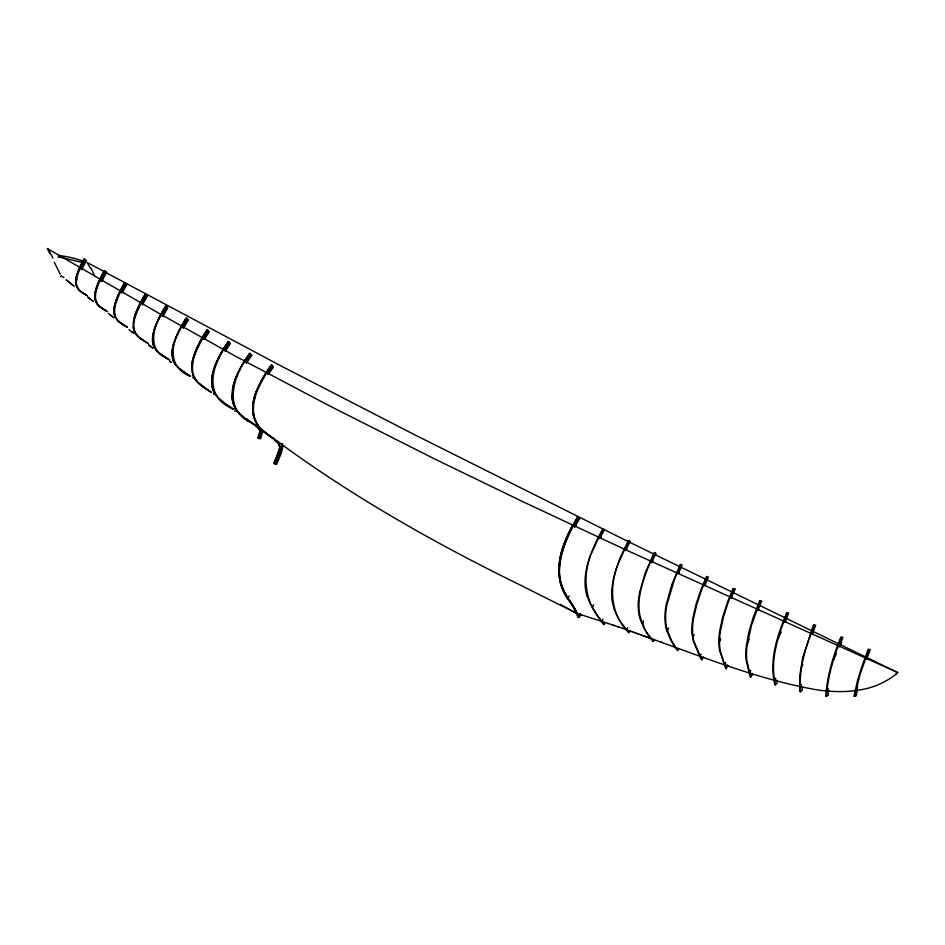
<?xml version="1.0" encoding="UTF-8"?>
<svg xmlns="http://www.w3.org/2000/svg" width="945" height="945" viewBox="0 0 945 945"><rect width="100%" height="100%" fill="white"/><g stroke="black" fill="none" stroke-linecap="round" stroke-linejoin="round"><path stroke-width="1.42" d="M232.021 394.915L232.021 395.766A34.244 19.691 -62 0 0 232.801 401.92L233.002 402.7A45.277 26.035 -62 0 0 234.998 407.602M262.757 430.471L260.714 438.681L258.611 438.492L260.312 431.215L257.536 427.069L259.296 428.345M258.493 436.507L257.985 437.854L260.076 438.102L261.446 434.145A13.927 8.009 -62 0 0 261.942 432.078A10.997 6.32 -62 0 0 262.072 431.062A10.478 6.024 -62 0 0 262.119 430.471L262.131 430.081A10.171 5.847 -62 0 0 262.131 429.585M262.072 431.062A10.43 6.001 -62 0 0 262.119 430.318C251.075 420.726 250.708 404.058 256.308 391.395M262.119 430.318L265.51 433.034M282.023 446.666L281.941 444.268A11.293 6.485 -62 0 1 282.023 446.666L281.456 449.82A27.086 15.569 -62 0 1 279.98 454.155L279.685 454.935A56.227 32.331 -62 0 1 278.929 456.707L278.491 457.723M826.497 696.524C827.726 676.041 833.88 656.255 841.582 637.355M828.67 690.228L828.21 695.366L825.812 696.465C826.993 675.899 833.159 656.019 840.896 637.048L842.94 637.414L839.255 646.947M95.02 298.774A17.317 9.958 -62 0 1 94.961 294.119L94.984 293.895A21.629 12.439 -62 0 1 95.835 289.749L96.65 287.079A39.182 22.526 -62 0 1 98.457 282.449L99.284 280.57A72.836 41.875 -62 0 1 104.352 270.861L106.017 271.947A70.627 40.611 -62 0 0 101.363 280.842M814.377 625.188C805.79 646.274 798.419 668.871 800.58 691.953M693.713 617.64L696.619 605.013L701.249 590.979A124.504 71.584 -62 0 1 707.226 576.745M232.742 388.076L232.777 387.875A31.835 18.309 -62 0 0 232.009 395.778A34.823 20.022 -62 0 0 233.013 402.688A47.238 27.157 -62 0 0 235.529 408.535L236.415 409.953A75.399 43.352 -62 0 0 239.168 413.378L239.498 413.733M134.367 320.579L134.166 321.678A21.782 12.521 -62 0 0 133.836 324.773L133.895 327.383A21.829 12.545 -62 0 0 134.733 331.187L135.088 332.073A29.508 16.963 -62 0 0 135.986 333.762L137.486 335.77A57.255 32.921 -62 0 0 139.659 337.873L145.932 342.043M854.646 696.311L859.997 674.647L868.928 649.546M666.544 603.512L671.836 584.553L680.258 564.437L682.136 565.169L678.226 573.769M667.229 603.784L674.482 579.509A117.57 67.603 -62 0 1 680.932 564.744M857.552 689.366L856.229 695.792L853.89 696.406L857.564 680.353L862.584 664.382L868.242 649.239L870.298 649.558L866.624 659.185M787.327 613.045C778.101 635.56 769.478 660.531 775.561 685.054M142.352 305.081L147.385 296.009L145.093 294.438A82.321 47.333 -62 0 0 139.057 305.507L138.053 307.68A46.305 26.625 -62 0 0 135.537 313.775L134.745 316.221A26.968 15.51 -62 0 0 133.529 321.288A20.967 12.061 -62 0 0 133.269 326.946A22.526 12.947 -62 0 0 134.485 331.601A28.102 16.159 -62 0 0 134.958 332.581A37.292 21.44 -62 0 0 136.978 335.392A35.213 20.247 -62 0 1 134.45 331.648L134.249 331.081A22.219 12.781 -62 0 1 133.316 327.372L133.28 326.946M258.706 438.232L257.985 437.854L259.402 433.601A7.525 4.323 -62 0 0 259.733 431.274L259.721 431.168A6.863 3.945 -62 0 0 259.485 429.739A7.678 4.418 -62 0 0 259.391 429.432A8.918 5.127 -62 0 0 258.883 428.534A18.309 10.525 -62 0 0 258.186 427.731M258.706 435.905L259.651 432.302A6.863 3.945 -62 0 0 259.721 431.274M282.378 443.819L282.602 447.729L281.433 452.501A40.529 23.294 -62 0 1 279.933 456.364L276.625 464.373L274.522 464.172C277.204 457.014 284.953 445.78 275.456 440.311M183.472 328.163L188.48 319.764L186.283 318.028A79.51 45.714 -62 0 0 179.302 330.1L178.109 332.557A51.42 29.567 -62 0 0 174.73 340.495L174.211 342.055A32.65 18.77 -62 0 0 172.64 347.914A25.503 14.671 -62 0 0 172.037 354.469L172.084 355.178M121.503 292.773A76.793 44.155 -62 0 1 126.358 283.795L124.693 282.638L125.342 283.016L123.334 286.559A77.1 44.332 -62 0 0 120.795 291.367C116.637 300.132 110.589 312.511 118.373 320.993A55.318 31.799 -62 0 0 120.039 322.564L127.173 327.206M812.05 634.638L815.724 625.283L813.692 624.881L812.594 627.598L802.707 657.767L799.86 675.025L799.942 691.799L802.34 690.204L802.14 686.483M784.941 622.46L788.65 613.175L786.642 612.738C777.416 635.312 768.734 660.283 774.924 684.865L777.298 682.975L776.802 680.081M276.07 458.242L274.062 463.015L276.129 463.298L278.35 458.053M256.544 390.781L265.439 373.653M79.38 270.128L80.36 267.884A62.299 35.816 -62 0 1 84.684 259.426M620.546 556.865L615.963 569.28L612.939 580.915L611.628 590.979L611.899 600.051L614.226 609.537L619.081 619.755L628.484 632.512L629.807 630.646M620.641 556.64L628.378 540.587L630.126 541.579M156.149 350.016A37.398 21.511 -62 0 1 154.177 347.039A28.74 16.526 -62 0 1 153.669 345.882L153.421 345.208A23.377 13.443 -62 0 1 152.617 341.381L152.594 340.85A23.212 13.348 -62 0 1 153.019 334.684A31.197 17.943 -62 0 1 154.909 327.714A48.927 28.126 -62 0 1 158.016 320.154L159.114 317.851A81.908 47.096 -62 0 1 165.659 306.204L166.296 306.57L163.591 311.094A81.695 46.966 -62 0 0 161.548 314.791C152.074 328.411 148.294 350.949 166.804 358.344M276.873 456.376L277.098 455.868A49.553 28.492 -62 0 0 277.629 454.592A27.11 15.592 -62 0 0 279.106 450.529C281.893 443.394 274.121 439.224 269.349 435.787M760.43 600.914L751.558 625.011L746.987 646.274A60.787 34.953 -62 0 0 746.881 660.827L750.873 677.211M81.707 269.821L86.373 260.501L84.01 259.072A56.842 32.673 -62 0 0 78.73 269.703A31.799 18.286 -62 0 0 76.758 275.361A19.195 11.033 -62 0 0 75.836 280.192A15.97 9.178 -62 0 0 76.049 284.492A20.554 11.824 -62 0 0 77.431 287.882A34.67 19.939 -62 0 0 79.746 290.623A52.66 30.275 -62 0 0 80.608 291.391L86.397 295.194M278.716 457.226L278.893 456.813A55.755 32.059 -62 0 0 279.992 454.155L280.169 453.718A17.116 9.84 -62 0 0 282.118 446.631M275.775 458.904L275.326 459.943A53.711 30.878 -62 0 0 274.062 463.015L274.806 463.404M277.629 459.707L277.109 460.912A45.962 26.425 -62 0 0 276.129 463.298M276.353 457.581L279.602 448.048A7.584 4.359 -62 0 0 279.625 446.654L278.432 443.311L274.995 439.921M278.279 458.231L278.539 457.64M275.987 458.419L276.436 457.392M733.722 588.806L731.146 594.818A129.666 74.56 -62 0 0 728.099 602.626L723.303 617.593L720.385 631.26A60.397 34.729 -62 0 0 720.397 651.448M114.191 307.716A24.617 14.151 -62 0 1 115.337 302.719L115.94 300.829A42.301 24.322 -62 0 1 118.219 295.1L119.129 293.092A78.955 45.395 -62 0 1 124.705 282.649A75.907 43.647 -62 0 0 118.172 295.088M651.518 562.783L656.019 553.333L654.2 552.482L645.187 573.024L639.682 592.22A58.413 33.583 -62 0 0 638.17 606.832L638.241 607.292A53.062 30.512 -62 0 0 638.903 613.754M101.269 281.09L101.375 280.842A42.797 24.605 -62 0 0 101.115 281.409M138.832 307.763L141.124 303.085A80.372 46.21 -62 0 1 143.132 299.352L145.766 294.793M259.686 432.042L261.198 428.794M276.519 457.215L281.941 445.627M568.075 598.209L569.114 595.976M592.55 607.068L593.614 604.8M604.174 624.68L602.012 621.373L603.028 619.164M626.653 629.842L627.669 627.681M653.633 641.49C649.191 635.548 641.773 628.307 643.356 620.806M667.465 630.445L668.658 627.917M693.122 636.788L694.114 634.662M700.091 656.397L701.155 654.117M719.535 641.501L720.763 638.879M726.398 668.824L724.709 664.878L725.843 662.528M747.412 643.108L749.149 639.387M749.609 672.887L750.791 670.371M778.207 638.466L781.184 632.099M774.746 680.329L775.715 678.286M801.608 666.863L802.825 664.276M800.332 686.838L801.454 684.44M833.395 660.094L836.337 653.834M839.845 646.333L841.605 642.576M827.005 690.996L828.163 688.515M855.839 690.547L857.682 686.613M238.234 372.318L240.148 368.526A73.474 42.241 -62 0 1 248.83 354.576L249.74 353.288L251.748 355.332M122.366 292.726L123.358 290.753A81.861 47.073 -62 0 1 126.996 284.173L125.342 283.016M224.733 350.76A72.706 41.804 -62 0 1 229.694 343.153L228.3 341.57A73.509 42.265 -62 0 0 218.756 357.411L218.531 357.895A54.113 31.114 -62 0 0 215.862 363.742L215.743 364.038A44.97 25.858 -62 0 0 214.928 366.128A37.706 21.676 -62 0 0 212.507 374.267A29.85 17.164 -62 0 0 211.704 381.804A29.082 16.726 -62 0 0 211.786 383.67A31.185 17.931 -62 0 0 212.519 388.017L212.578 388.241A30.701 17.66 -62 0 1 211.692 381.804A29.649 17.045 -62 0 1 212.507 374.35A36.902 21.215 -62 0 1 214.952 366.128A52.117 29.968 -62 0 1 218.779 357.423A73.745 42.395 -62 0 1 228.324 341.594L230.367 343.531L225.359 351.221M599.732 538.626L604.457 529.897L602.792 528.763L595.811 542.099L590.424 555.176A67.39 38.745 -62 0 0 586.006 571.406L585.758 573.072A54.337 31.244 -62 0 0 585.085 579.568L585.026 581.399A58.543 33.666 -62 0 0 587.081 595.858M572.576 525.42C560.066 547.746 551.289 578.021 568.866 600.169M574.95 526.755L575.741 525.29A88.546 50.912 -62 0 1 579.663 518.569L578.08 517.281A92.244 53.038 -62 0 0 574.052 524.191L573.119 525.916A90.732 52.164 -62 0 0 569.87 532.33L566.799 539.217A75.706 43.529 -62 0 0 564.378 545.478L563.692 547.498A64.579 37.127 -62 0 0 561.484 555.093A57.031 32.791 -62 0 0 560.031 562.381L559.783 564.33A51.172 29.425 -62 0 0 559.416 572.989A56.003 32.201 -62 0 0 560.468 580.927L560.55 581.352M572.564 525.444L577.454 516.986L578.057 517.317M574.194 526.648L579.025 518.285L577.454 516.986M104.316 270.872L104.978 271.227L103.855 273.223A72.21 41.509 -62 0 0 100.536 279.637C96.827 287.552 91.866 298.963 99.379 306.156A54.172 31.15 -62 0 0 100.489 307.16L106.289 310.952M204.38 339.527L209.294 331.66L207.156 329.829A76.958 44.25 -62 0 0 199.69 342.303L198.355 344.949A52.802 30.358 -62 0 0 194.741 353.265A35.898 20.636 -62 0 0 192.449 361.084M186.968 318.37L185.421 320.827A81.742 47.002 -62 0 0 182.09 326.509C170.277 343.425 167.537 367.676 190.323 376.216M265.817 373.051L271.451 364.971L272.16 365.349L273.412 367.097L268.167 374.586M267.943 373.499L272.715 366.707L271.451 364.971A77.348 44.474 -62 0 0 266.218 372.424L261.493 380.327A55.365 31.835 -62 0 0 257.04 389.529L256.225 391.608A39.761 22.857 -62 0 0 254.488 396.841L253.496 400.975A33.772 19.42 -62 0 0 252.705 408.736C252.598 416.556 255.8 424.376 261.659 429.562A97.772 56.216 -62 0 0 262.545 430.436L266.88 434.038M654.318 639.375L653.019 641.265L648.235 635.276L643.699 627.622L640.285 619.318A67.485 38.804 -62 0 1 638.926 613.931M228.985 341.948C212.141 363.329 201.604 396.581 233.852 409.315M678.664 648.577L677.329 650.42L674.411 646.427L670.064 638.678L666.993 630.811M250.425 353.666C233.805 373.358 221.366 410.059 251.76 422.947M703.623 657.011L701.521 659.645A120.771 69.446 -62 0 1 700.351 657.755L693.476 641.466A74.69 42.95 -62 0 1 693.193 640.356L692.543 637.107A57.799 33.229 -62 0 1 692.153 634.213L692.071 633.221M604.93 622.708L603.524 624.456L595.811 613.104L590.471 604.138L587.034 595.905M575.611 610.246L575.729 610.47A89.81 51.632 -62 0 1 578.635 617.451L580.927 615.219L580.384 613.648M105.273 272.231L281.291 366.069L414.217 434.546L627.385 541.19L897.75 672.568L895.836 674.08M244.909 360.376L247.318 360.258M266.549 371.917L269.018 371.798M223.563 348.811L225.926 348.705M202.513 337.223L204.829 337.129M181.724 325.6L183.991 325.529M573.603 525.03L575.848 524.983M599.118 537.008L601.315 536.973M161.134 313.953L163.355 313.917M624.881 549.01L627.055 548.986M650.881 561.058L653.019 561.046M677.092 573.119L679.207 573.119M140.687 302.294L142.86 302.294M703.517 585.215L705.608 585.238M730.119 597.346L732.198 597.382M120.334 290.623L122.472 290.67M756.91 609.49L758.965 609.549M783.866 621.656L785.909 621.751M100.04 278.964L102.143 279.058M810.975 633.847L813.007 633.965M838.227 646.049L840.223 646.215M79.805 267.293L81.861 267.447M865.596 658.263L867.569 658.511M58.106 257.052L58.826 257.135M58.673 255.54L59.629 255.634A287.764 165.458 -62 0 1 82.25 260.879M59.015 257.146L59.901 257.253M60.988 257.383L81.577 262.308M735.009 589.066L733.048 588.499L727.296 602.662L722.618 617.309L719.7 630.988A60.35 34.693 -62 0 0 719.724 651.188M260.442 428.534C340.637 490.03 429.148 540.422 519.821 584.849L576.273 613.151L612.242 624.81M611.911 624.704L613.435 625.224M577.454 615.738L578.116 615.963M613.293 625.177L614.817 625.696M614.675 625.649L617.758 626.712M617.711 626.7L619.129 627.185M622.531 628.366L619.081 627.173M622.46 628.342L629.228 630.728M629.157 630.693L630.563 631.201M633.481 632.229L634.886 632.737M631.827 631.65L633.563 632.264M630.492 631.166L631.91 631.673M637.769 633.764L640.462 634.721M635.796 633.055L637.851 633.788M634.804 632.701L635.879 633.079M576.462 613.163L577.111 613.399M642.34 635.406L643.71 635.89M640.379 634.697L642.423 635.43M644.998 636.363L651.448 638.69M643.628 635.867L646.215 636.8M651.377 638.666L660.968 642.163M647.573 637.284L648.861 637.757M653.952 639.6L654.59 639.836M661.004 642.175C712.246 660.626 763.56 680.542 817.401 689.921A228.371 186.141 -70.7 0 0 845.515 691.504L849.307 691.197A154.118 125.614 -70.7 0 0 857.528 690.311L862.277 689.496A90.803 74.005 -70.7 0 0 895.954 674.317M660.378 641.95L661.606 642.399M560.373 582.959L561.023 583.207M565.417 594.618L569.752 600.807M570.981 603.382L572.481 604.954M558.767 568.264L559.428 568.524M897.75 672.568L624.917 549.458L524.014 502.244L434.794 459.034L329.132 405.677L235.175 356.041L158.866 313.256L47.25 248.476L49.943 253.662M561.791 551.183L562.452 551.478M63.917 277.665L61.342 275.893M214.184 393.876L213.594 393.581M568.429 533.712L569.067 534.031M87.377 295.714L86.597 295.301M76.025 284.315L76.061 284.48A20.01 11.505 -62 0 0 77.431 287.882A33.299 19.148 -62 0 0 79.746 290.623L80.112 290.977A69.906 40.198 -62 0 0 82.475 292.737L86.562 295.112M213.936 393.923L213.346 393.616M107.777 311.755L107.139 311.413M261.233 380.811L261.93 381.178M193.347 377.929L192.52 377.48M239.735 369.318L240.42 369.684M106.419 310.87L105.663 310.456L106.301 310.799M103.69 271.38L87.129 262.45L90.236 267.778M218.578 357.812L219.252 358.179M85.782 294.698C79.9 292.312 75.139 286.359 76.545 279.779A26.176 15.049 -62 0 1 79.463 270.152M576.273 613.151L568.937 609.112M127.067 326.994L124.728 325.682M127.008 326.958L126.311 326.58M197.729 346.248L198.391 346.614M177.14 334.624L177.802 334.991M126.063 326.438L124.988 325.836M147.904 343.177L146.877 342.598M566.941 607.989L568.276 608.734M233.805 409.161L232.624 408.488M560.373 604.28L560.976 604.623M564.649 606.702L563.87 606.265M565.441 607.139L566.268 607.611M562.192 605.308L562.795 605.65M278.551 452.183L279.236 452.572M156.752 322.966L157.402 323.332M147.999 343.366L146.51 342.515M233.191 408.807L231.324 407.744M104.86 310.007L101.8 308.117M201.722 385.867L211.219 392.293L198.391 382.843A62.843 36.134 -62 0 1 195.603 379.477C187.748 366.365 196.123 350.371 202.832 338.204A79.474 45.691 -62 0 1 207.853 330.183M104.387 309.747L105.604 310.574M136.493 311.307L137.131 311.685M169.627 359.903L168.99 359.525L169.616 360.033M210.936 392.128L205.561 388.714M254.146 398.093L254.819 398.495M168.73 359.383L167.478 358.627M146.014 342.232L139.033 337.4A58.413 33.583 -62 0 1 136.966 335.404L137.438 335.912A67.697 38.922 -62 0 0 139.943 338.121L145.046 341.535M231.088 407.602L228.914 406.291M116.353 299.636L117.003 300.026M124.232 325.387L119.424 322.08A56.44 32.449 -62 0 1 117.841 320.615A37.221 21.404 -62 0 1 115.81 317.992L115.077 316.528A21.05 12.096 -62 0 1 114.132 313.22L114.097 312.937A18.557 10.667 -62 0 1 113.967 310.787A19.443 11.175 -62 0 1 114.191 307.798A25.208 14.494 -62 0 1 115.633 301.786A41.178 23.672 -62 0 1 118.219 295.112M230.722 407.389L225.146 403.763M103.915 309.464L101.339 307.798A64.343 36.997 -62 0 1 98.764 305.696A37.753 21.711 -62 0 1 96.933 303.546M168.6 359.431L167.324 358.663M233.049 386.647L233.698 387.048M96.366 287.953L96.992 288.343M165.127 357.198L166.698 358.167L158.476 352.426A59.133 33.996 -62 0 1 156.138 350.04L157.378 351.398A72.871 41.899 -62 0 0 159.232 353.076L164.867 357.033M188.079 374.728L190.441 376.157L188.02 374.681M123.122 324.714L120.688 323.072A65.583 37.706 -62 0 1 117.936 320.721M251.169 422.58L248.818 421.08M249.681 421.635L248.547 420.903M251.618 422.864L252.197 423.289M212.341 375.165L212.991 375.578M187.547 374.385L184.594 372.448M228.383 405.948L227.721 405.523M251.795 422.97L252.894 423.679M187.075 374.09L186.46 373.688M248.641 420.962L247.094 419.958M248.452 420.856L247.744 420.383M254.051 424.494L252.043 423.136L255.611 425.545M76.545 276.224L77.159 276.625M104.978 271.227L106.667 272.325A75.364 43.328 -62 0 0 103.265 278.633L102.745 279.696A54.786 31.504 -62 0 0 102.072 281.126M227.485 405.37L225.394 403.94M253.177 414.205L253.851 414.642M185.941 373.358L178.936 368.219A109.159 62.76 -62 0 0 180.046 369.152L184.287 372.247M192.036 363.589L192.674 364.014M247.436 420.182L244.058 417.773M254.04 424.435L255.67 425.593M246.834 419.769L239.168 413.378A71.383 41.037 -62 0 1 235.506 408.571L234.986 407.614M101.67 308.035L99.886 306.688A54.172 31.15 -62 0 1 98.764 305.684A35.012 20.128 -62 0 1 96.331 302.624M258.174 425.817L258.847 426.278M254.359 424.659L255.469 425.439L253.319 423.797M266.419 433.72L270.152 436.342M232.895 402.286L233.545 402.747M269.018 435.574L259.544 428.534M270.435 436.555L267.199 434.275M266.927 434.062L265.828 433.282M270.648 436.696L272.668 438.137M172.108 351.883L172.734 352.32M270.813 436.814L271.723 437.464M204.463 387.922L202.868 386.765M217.964 397.561L225.111 403.739M238.754 412.93L239.416 413.414M247.247 420.053L247.921 420.537M255.8 425.699L257.56 427.152M213.216 390.131L213.865 390.616M224.827 403.539L222.902 402.086M272.207 437.807L275.798 440.594M152.558 340.035L153.173 340.495M234.584 410.851L235.317 411.382M228.832 406.232L229.505 406.74M255.882 425.746L257.477 427.081L256.686 426.384M220.02 399.629L220.681 400.125M194.138 377.622L194.788 378.118M255.906 425.77L256.544 426.254M202.561 386.529L200.99 385.288M256.213 426.006L257.04 426.656M174.766 340.495A33.925 19.502 -62 0 0 172.628 347.914A25.338 14.565 -62 0 0 172.037 354.469A25.208 14.494 -62 0 0 173.029 359.986A29.838 17.152 -62 0 0 173.537 361.309A38.024 21.865 -62 0 0 175.439 364.51A60.456 34.764 -62 0 0 178.014 367.369L178.7 368.007L177.046 366.424A55.968 32.177 -62 0 1 175.664 364.829L176.242 365.231M169.71 361.191L171.057 362.23M201.817 385.95L202.478 386.458M169.97 361.392L171.317 362.431M133.41 327.998L134.036 328.482M273.223 438.563L275.113 440.063M251.736 422.569L249.622 420.927M148.613 344.878L150.16 346.071M151.259 346.921L152.594 347.961M166.367 357.966L167.029 358.474M183.968 372.023L184.629 372.543M152.842 348.15L148.377 344.689M157.472 351.493L158.122 352.001M139.706 337.944L140.356 338.464M122.212 324.123L122.874 324.643M128.957 329.557L133.422 333.053M131.839 331.813L133.198 332.876M248.027 419.674L247.224 419.048M243.656 417.466L239.687 413.934M114.002 317.827L109.785 314.508M112.455 316.622L108.451 313.457M90.767 299.459L87.944 297.226M91.901 300.368L93.212 301.408M93.401 301.561L87.767 297.084M201.58 385.761L198.355 382.949M71.631 284.232L74.277 286.347M114.735 315.654L115.361 316.162M70.143 283.039L71.466 284.102M72.954 285.296L66.162 279.862L67.485 280.925M67.662 281.055L68.985 282.118M222.335 401.637L220.728 400.267A112.502 64.685 -62 0 1 218.909 398.554L218.437 398.069A66.693 38.343 -62 0 1 214.94 393.64A43.316 24.901 -62 0 1 212.554 388.265M96.366 302.577A20.648 11.872 -62 0 1 95.008 298.785A21.097 12.131 -62 0 0 96.366 302.589L97.17 303.416M78.766 289.678L79.415 290.198M167.218 307.479L165.647 306.192A79.38 45.643 -62 0 0 157.98 320.142A48.36 27.807 -62 0 0 154.886 327.714L154.401 329.214A29.897 17.187 -62 0 0 153.007 334.684A23.093 13.277 -62 0 0 152.57 340.779L152.594 340.85A23.66 13.608 -62 0 0 153.681 345.87M166.296 306.57L167.867 307.869A78.246 44.994 -62 0 0 162.823 316.646M200.671 385.028L199.915 384.391A109.596 63.02 -62 0 1 198.462 383.056L196.714 381.248A57.763 33.205 -62 0 1 195.178 379.288L195.036 379.075A37.859 21.77 -62 0 1 192.603 374.09M257.595 427.116L258.221 427.66M257.713 427.282L258.139 427.683A18.77 10.797 -62 0 1 258.847 428.463A8.812 5.068 -62 0 1 259.497 429.727M260.536 428.357C246.113 411.973 256.461 388.584 266.773 373.015A75.257 43.269 -62 0 1 272.16 365.349M629.11 632.725C608.391 613.116 608.852 581.766 621.007 557.68A105.261 60.515 -62 0 1 629.039 540.894M677.943 650.656L671.895 641.301L667.654 631.071M175.546 364.675L175.463 364.557A35.886 20.636 -62 0 1 172.994 360.021M602.012 621.373C582.923 601.091 581.647 570.851 594.476 546.86A98.186 56.452 -62 0 1 603.442 529.07M570.26 601.575L571.099 602.851M569.929 601.776C555.979 584.955 556.475 561.33 564.862 542.111A77.431 44.521 -62 0 1 566.008 539.241L569.457 531.551A89.834 51.644 -62 0 1 570.922 528.574A91.807 52.778 -62 0 1 572.469 525.633M569.918 601.067L570.508 601.953M570.934 602.603L571.867 604.009M570.567 602.733L576.356 611.746L575.257 609.572M570.768 603.064L569.079 600.5M96.933 303.534L96.532 302.896M571.359 603.241L572.717 605.332M570.083 601.315L567.059 596.578A175.534 100.926 -62 0 1 565.807 594.44L565.015 592.976A110.033 63.268 -62 0 1 562.712 588.097L560.586 581.494M572.115 604.398L575.127 609.348M571.831 604.67L575.127 610.305A88.487 50.876 -62 0 1 577.986 617.286L580.277 615.053A102.391 58.873 -62 0 0 579.817 613.529M572.824 605.485L575.493 610.021M566.043 594.854L565.807 594.44A133.623 76.829 -62 0 1 564.189 591.357L562.57 587.731A76.12 43.765 -62 0 1 560.704 582.037L560.456 580.939A55.235 31.764 -62 0 1 559.416 573.001A51.148 29.413 -62 0 1 559.783 564.33A56.168 32.295 -62 0 1 561.495 555.093A65.689 37.776 -62 0 1 564.378 545.489A78.092 44.899 -62 0 1 568.311 535.709A89.468 51.443 -62 0 1 573.119 525.916A92.504 53.192 -62 0 1 578.08 517.281M60.303 274.381L54.373 262.332M576.131 611.273L577.3 613.848A88.606 50.947 -62 0 1 578.635 617.463M727.343 664.713L727.993 666.166L725.772 668.599L719.795 651.117M724.709 664.878L720.468 651.389M642.269 623.263C634.875 605.461 641.147 585.794 647.608 568.736A111.451 64.083 -62 0 1 654.861 552.79M752.102 673.301L752.551 674.813L750.247 677.01L746.278 660.886A60.787 34.941 -62 0 1 746.302 645.99L748.783 632.477L753.212 617.404L759.756 600.607L761.741 601.103A145.14 83.455 -62 0 0 757.925 610.435M694.15 641.726L700.977 657.992A121.279 69.729 -62 0 0 702.135 659.882M281.799 443.536L281.953 444.351M191.752 368.798L191.74 368.184M267.6 374.007A73.84 42.454 -62 0 1 272.715 366.707M81.329 268.817A41.06 23.613 -62 0 1 81.884 267.589A59.334 34.114 -62 0 1 85.735 260.123L84.034 259.036A58.413 33.583 -62 0 0 78.718 269.703L78.175 271.18A29.661 17.057 -62 0 0 76.793 275.243M81.246 269.006A39.158 22.515 -62 0 1 81.896 267.589M75.813 280.334A19.727 11.34 -62 0 1 76.781 275.361M104.352 270.861A69.824 40.151 -62 0 0 98.422 282.437A38.899 22.361 -62 0 0 96.638 287.079A29.614 17.022 -62 0 0 96.154 288.627A22.396 12.876 -62 0 0 94.937 294.131M114.061 310.728A19.432 11.092 -62.3 0 1 114.298 307.763M114.085 312.949A21.534 12.38 -62 0 0 115.385 317.166A35.225 20.247 -62 0 0 117.865 320.591M142.128 303.877A80.041 46.021 -62 0 1 146.747 295.631L145.117 294.415A79.368 45.632 -62 0 0 138.017 307.668A45.065 25.917 -62 0 0 135.17 314.815M133.517 321.324A28.173 16.195 -62 0 1 135.206 314.815M162.233 316.162A79.415 45.655 -62 0 1 167.218 307.491M156.161 350.004A35.248 20.27 -62 0 1 153.645 345.905M182.869 327.679A76.758 44.131 -62 0 1 187.831 319.386L186.307 317.992A77.49 44.557 -62 0 0 178.085 332.545A50.794 29.2 -62 0 0 174.73 340.495M203.73 339.137A74.005 42.549 -62 0 1 208.632 331.293L207.179 329.805A75.293 43.293 -62 0 0 198.344 344.937A52.046 29.933 -62 0 0 194.741 353.265L194.221 354.777A34.859 20.046 -62 0 0 192.485 360.99A27.748 15.959 -62 0 0 191.729 368.101A27.488 15.805 -62 0 0 192.626 374.055A31.965 18.38 -62 0 0 193.111 375.448A39.879 22.928 -62 0 0 194.989 378.992M191.729 368.101A27.629 15.888 -62 0 1 192.485 361.084M197.765 382.359A62.795 36.099 -62 0 1 194.977 379.016M212.554 388.265A41.686 23.968 -62 0 0 214.964 393.604A66.197 38.06 -62 0 0 217.976 397.55M261.907 432.267A14.175 8.151 -62 0 1 261.434 434.145M246.066 362.325A69.788 40.127 -62 0 1 251.075 354.977L249.74 353.288A72.895 41.911 -62 0 0 239.333 370.062A51.325 29.508 -62 0 0 235.27 379.205A48.266 27.748 -62 0 1 238.246 372.318M246.314 363.388A69.398 39.903 -62 0 1 251.76 355.355M77.1 279.72A60.645 4.938 12.6 0 1 76.273 279.46M61.319 276.188A19.089 3.626 81.4 0 1 60.645 276.684M47.947 248.582A67.591 3.626 64.4 0 1 52.896 258.091M574.749 527.121A88.109 50.664 -62 0 1 575.741 525.29M134.237 320.603A37.765 21.711 -62 0 1 138.927 307.798M625.566 550.592A95.41 54.857 -62 0 1 630.185 541.615M666.792 631A60.256 34.646 -62 0 1 666.343 603.571M704.698 585.711A120.747 69.422 -62 0 1 708.466 577.088L706.553 576.438L701.095 589.29L696.264 603.56L693.11 616.908A58.956 33.89 -62 0 0 691.988 633.126M731.182 598.22A116.117 66.764 -62 0 1 735.08 589.089M667.465 631.26A60.279 34.658 -62 0 1 667.04 603.831M694.032 641.832A60.338 34.693 -62 0 1 693.583 617.676M90.59 267.718A67.591 46.305 33.8 0 1 94.724 276.318M234.832 380.469L234.773 380.658A36.229 20.825 -62 0 0 232.777 387.875A37.15 21.357 -62 0 1 235.305 379.217L234.832 380.469"/></g></svg>
